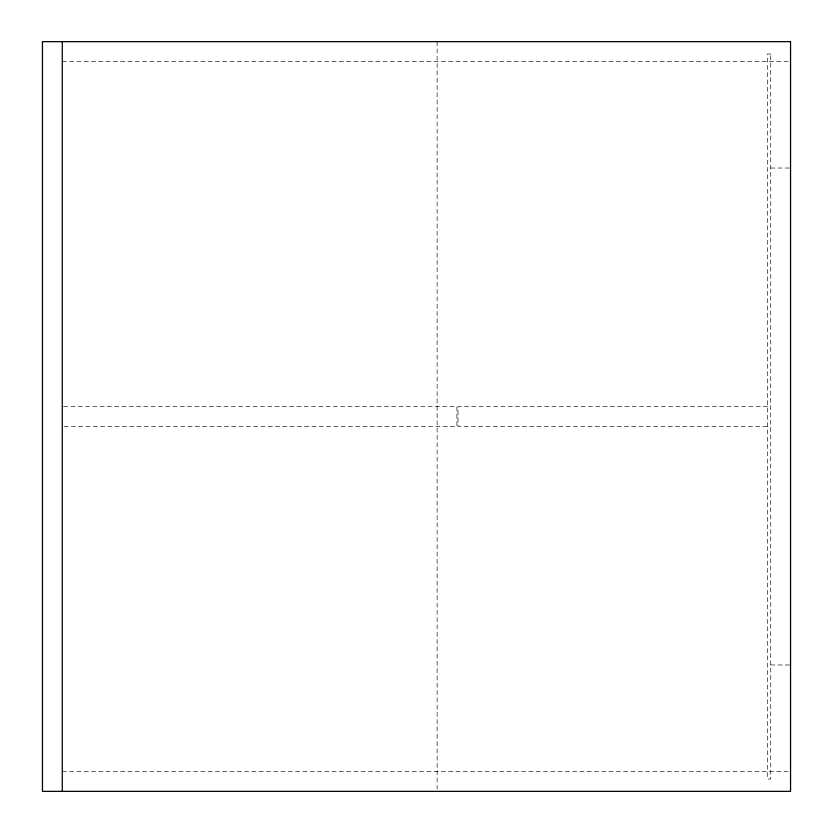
<?xml version="1.0" encoding="UTF-8"?>
<svg xmlns="http://www.w3.org/2000/svg" width="833" height="833" viewBox="0 0 833 833"><rect width="100%" height="100%" fill="white"/><g stroke="black" fill="none" stroke-linecap="round" stroke-linejoin="round"><path stroke-width="0.62" stroke-dasharray="4.17 3.12" d="M62.267 61.465L790.548 61.465M770.733 168.027L790.548 168.027M63.568 406.598L456.932 406.598L456.932 426.402L62.267 426.402M767.516 406.598L458.004 406.598L458.004 426.402L767.516 426.402M770.733 664.973L790.548 664.973M62.267 771.535L790.548 771.535M437.117 41.65L437.117 788.872M770.733 53.968L767.516 53.968L767.516 779.032L770.733 779.032L770.733 53.968"/><path stroke-width="1.25" d="M62.267 41.65L62.267 791.35M790.548 41.65L42.452 41.65L42.452 791.35L790.548 791.35L790.548 41.65"/></g></svg>
